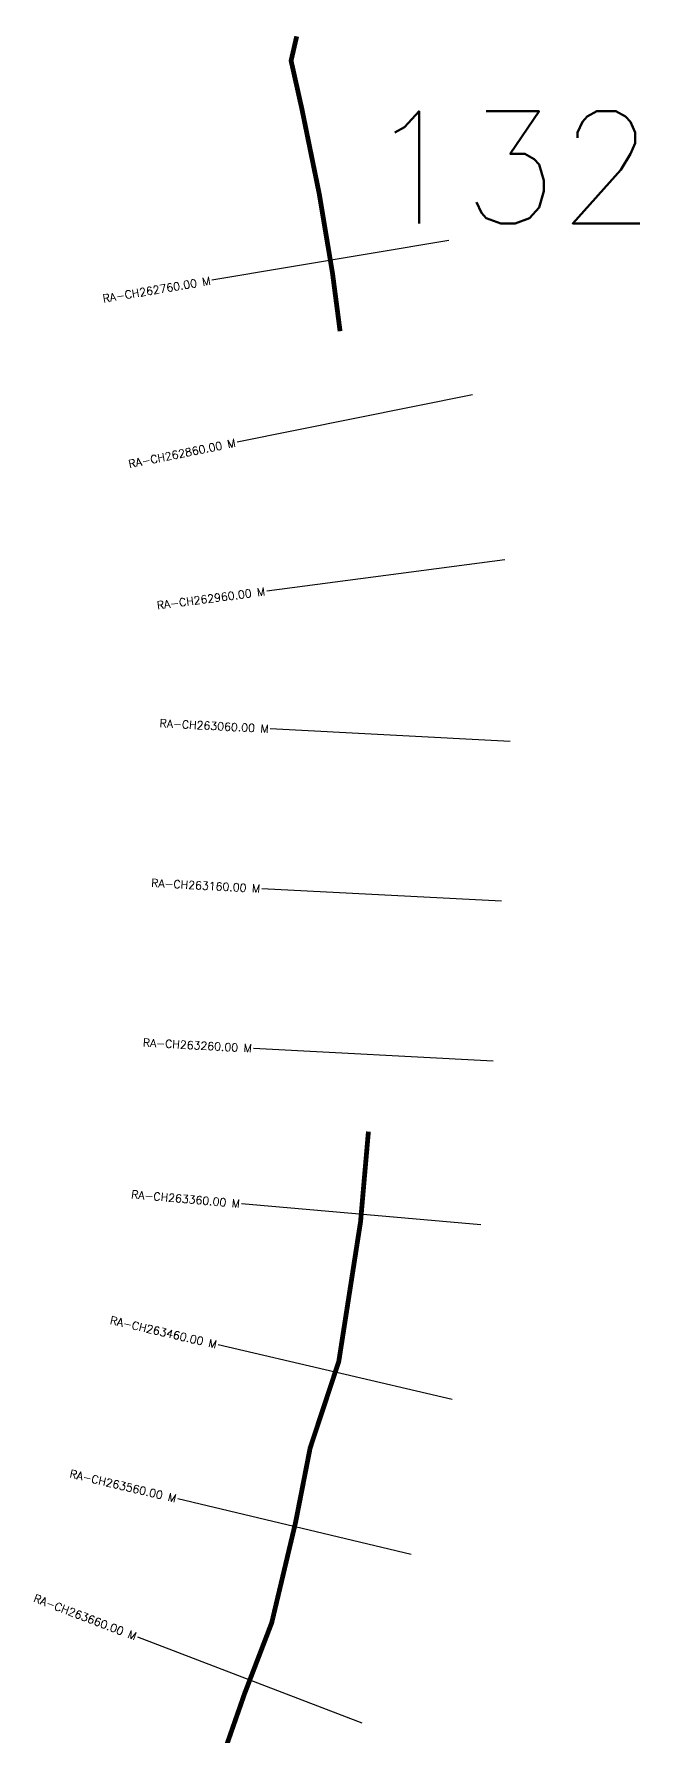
# Model space of a CAD drawing. Header units: metres. Extents: x 279450 to 282366, y 2032259 to 2034344.
# Drawn here: x 280742 to 281121, y 2033280 to 2034344 of the extents above; entities that cross this region are included whole.
import ezdxf
from ezdxf.enums import TextEntityAlignment as Align

# ---------------------------------------------------------------- set-up
doc = ezdxf.new("R2010")
doc.units = ezdxf.units.M
for name, color, linetype in [('CS', 134, 'Continuous'), ('CSMark', 6, 'Continuous'), ('NATURALLY PROTECTED', 3, 'Continuous')]:
    doc.layers.add(name, color=color, linetype=linetype)
doc.styles.get("Standard").update_dxf_attribs({"font": 'simplex.shx'})

msp = doc.modelspace()

# ---------------------------------------------------------------- linework, layer by layer
at = {"layer": 'CS'}
for p, q in [((281001.5, 2034215.3), (280853.6, 2034190.4)), ((281016.3, 2034118.9), (280869.3, 2034089.2)), ((281036.5, 2034015.7), (280887.8, 2033996.2)), ((281039.8, 2033902.3), (280890, 2033910.2)), ((281034.5, 2033802.5), (280884.7, 2033810.3)), ((281029.3, 2033702.5), (280879.5, 2033710.5)), ((281021.5, 2033600.3), (280872.1, 2033613.4)), ((281003.6, 2033491.2), (280857.5, 2033525.3)), ((280978.1, 2033394.4), (280832.2, 2033429.1)), ((280947.3, 2033289.1), (280807.2, 2033342.7))]:
    msp.add_line(p, q, dxfattribs=at)
at = {"layer": 'NATURALLY PROTECTED', "const_width": 3, "flags": 128}
for points in [[(280906.5, 2034342.8), (280903, 2034327.6), (280909.7, 2034297.7), (280920.6, 2034244.4), (280928.9, 2034194.7), (280933.6, 2034158.6)], [(280951.3, 2033658.6), (280946.4, 2033602.3), (280932.8, 2033515), (280914.9, 2033460.9), (280905.8, 2033414.4), (280890.9, 2033351.7), (280873.9, 2033307.3), (280855.6, 2033254.8)]]:
    msp.add_lwpolyline(points, dxfattribs=at)

# ---------------------------------------------------------------- texts
at = {"insert": (280949.9, 2034296), "char_height": 70, "attachment_point": 1}
msp.add_mtext_dynamic_manual_height_columns('132', width=95.172, gutter_width=1, heights=[0], dxfattribs=at)
at = {"layer": 'CSMark'}
for s, rotation, p in [('RA-CH262760.00 M', 9.5699, (280852.6, 2034190.2)), ('RA-CH262860.00 M', 11.4164, (280868.3, 2034089)), ('RA-CH262960.00 M', 7.4475, (280886.8, 2033996.1)), ('RA-CH263060.00 M', 357.0051, (280889, 2033910.2)), ('RA-CH263160.00 M', 357.0051, (280883.7, 2033810.4)), ('RA-CH263260.00 M', 356.9436, (280878.5, 2033710.6)), ('RA-CH263360.00 M', 354.9865, (280871.1, 2033613.5)), ('RA-CH263460.00 M', 346.8912, (280856.5, 2033525.5)), ('RA-CH263560.00 M', 346.6451, (280831.2, 2033429.3)), ('RA-CH263660.00 M', 339.0632, (280806.2, 2033343.1))]:
    msp.add_text(s, height=5, rotation=rotation, dxfattribs=at).set_placement(p, align=Align.MIDDLE_RIGHT)

doc.saveas('drawing.dxf')
